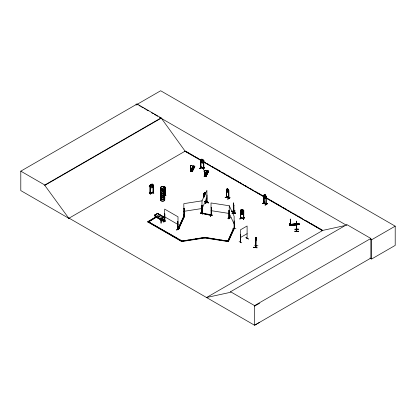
<?xml version="1.0" encoding="UTF-8"?>
<svg xmlns="http://www.w3.org/2000/svg" width="416" height="416" viewBox="0 0 416 416"><rect width="100%" height="100%" fill="white"/><g stroke="black" fill="none" stroke-linecap="round" stroke-linejoin="round"><path stroke-width="0.62" d="M233.459 210.948L233.392 211.463L233.48 202.977L233.345 203.564M233.74 213.065L233.709 205.369M233.87 205.353L233.87 213.028M290.248 224.344L290.555 225.004L290.664 220.672L290.321 219.112L290.321 224.333L290.082 224.068M289.869 224.084L290.332 224.208L290.087 224.11M290.482 225.009L290.592 220.683L290.248 219.123M290.16 224.099L289.983 224.292M290.269 219.128L290.321 224.333L290.248 224.011M256.266 245.482L255.362 247.53L255.429 239.533L255.346 239.84L255.611 237.957L255.502 247.567L255.741 237.921M255.471 247.125L255.596 247.374M256.1 245.762L256.292 237.9L255.876 237.328L256.292 237.9M204.168 196.716L204.162 193.445M226.595 189.535L226.616 197.288L226.507 196.81M233.444 204.225L233.532 203.398M266.027 196.487L266.016 204.235M192.005 170.966L192.26 167.258A1.18 0.92 27 0 0 192.26 165.896A1.18 0.92 27 0 0 190.658 165.625A1.18 0.92 27 0 0 190.658 166.988L190.892 170.737L192.254 170.94L192.384 170.56L192.384 171.064L190.689 170.773L190.689 170.274L190.819 170.695M205.748 175.739L206.003 172.032A1.18 0.92 27 0 0 206.003 170.669A1.18 0.92 27 0 0 204.407 170.399A1.18 0.92 27 0 0 204.407 171.756L204.641 175.505M150.322 185.588L150.238 193.336L150.264 185.614L149.958 185.666M153.062 185.136L153.338 185.12L153.286 192.811L149.921 193.367L149.921 185.598L150.296 185.536M200.533 160.129L200.876 160.124L185.11 151.174L161.101 117.874L137.093 104.016L20.8 171.158L20.8 190.596L68.848 218.338L69.118 218.176M240.703 210.371L240.755 218.145C239.205 217.636 244.176 217.62 243.786 218.572M202.582 214.183L201.614 212.082L202.004 213.158M202.238 213.049L202.119 212.706M257.161 247.64L253.682 247.406M253.677 247.437L253.724 247.166M257.119 247.889L253.713 247.317M233.366 203.892L233.48 203.018M200.361 212.93L203.783 213.465M233.329 211.281L233.797 212.982M233.522 211.411L233.464 203.554M233.927 213.226L233.506 211.271M289.879 224.333C289.432 222.446 290.082 227.339 289.791 223.886M191.547 170.409L191.256 170.778L191.407 170.373M191.402 170.622L191.339 170.274M204.906 175.334L205.202 175.089L205.176 175.412M205.062 175.484L205.156 175.042L205.124 175.536M256.324 245.601L255.538 247.525M239.143 241.561L241.712 242.814M165.157 194.667L164.835 195.016L165.116 187.174L165.194 194.927L165.23 187.236L164.128 186.259L163.02 186.524L163.244 187.179L163.764 186.56M202.254 213.049L202.093 212.732M233.6 205.421L233.444 204.76M154.357 215.181L154.445 215.691L160.779 219.31L163.956 217.615L163.956 217.017L157.622 213.398L154.388 215.134L164.772 221.338L164.284 221.619L155.953 217.048L164.284 221.858L164.772 221.577L163.103 220.615M160.867 215.446L164.044 217.318L160.867 219.211L154.388 215.545L156.816 213.938M161.777 188.75L161.101 188.698A2.2 1.269 0 0 1 162.042 188.396M163.816 187.372L164.096 187.304M163.816 187.273L163.961 187.164M163.758 187.294L164.096 187.242L163.743 187.33M161.179 218.93L161.06 223.288L160.935 218.93M160.623 218.941L164.055 217.157M296.686 229.497L296.551 229.013M296.551 225.394L296.514 221.042L296.551 231.338L296.551 230.828M206.201 173.009L206.986 173.02L206.248 173.04M206.211 173.066C206.768 171.922 207.246 173.914 206.211 172.988M203.564 160.722L203.476 168.407L203.476 160.633L203.85 160.706L203.845 168.48L200.912 167.627M233.48 206.617L233.641 207.324L233.288 204.76M264.836 194.834L264.571 196.258L265.112 197.044L265.387 196.191L264.862 194.818M161.143 220.574L161.621 219.128L161.226 220.672L163.379 219.43L161.59 219.196M229.46 213.689L229.46 218.296L228.888 217.807L229.294 218.301M229.258 218.14L228.951 218.119L228.925 210.397L228.925 218.093L229.226 218.145L229.258 205.764L211.021 202.951L211.047 215.348L211.338 215.384L211.364 207.605L211.021 207.626L211.333 207.672M229.471 218.317L229.419 217.854M234.172 220.761L234.281 228.644L234.088 228.358M296.686 231.312L296.514 221.582M241.888 209.586C242.928 209.934 243.095 211.936 243.209 212.94L242.46 213.569L241.712 213.465L240.952 212.638L240.952 211.723L241.899 209.565M241.888 210.808L241.524 212.337L242.268 212.909L242.648 211.952L242.268 210.86L241.878 210.829M153.275 192.54L152.906 192.8L153.208 192.447M255.611 241.618L256.183 239.07L255.611 241.618L255.351 239.829L255.918 237.292L255.658 240.713L255.486 240.417M254.561 245.216L257.962 245.799M255.554 247.25L256.214 245.596M163.051 186.586L164.143 186.28L165.194 187.257L164.819 187.247M184.194 215.764L183.836 215.821M202.067 212.914L201.994 213.195L202.192 212.909M240.344 211.65L241.498 210.564L242.663 210.725L243.807 212.118L242.663 213.164L241.498 213.002L240.396 211.604M241.498 209.342L242.663 209.503L243.209 210.808L243.209 211.723L242.46 212.347L241.712 212.243L240.952 211.416L241.509 209.321L242.674 209.482L243.812 210.876M243.776 213.304L242.658 214.406L241.493 214.25L240.344 212.872L240.36 210.387L241.509 209.321M241.509 210.621L241.888 211.635L242.648 211.266C242.304 209.472 245.138 213.148 242.658 213.106M241.519 214.198L242.658 214.406M240.781 216.908L239.959 219.008M239.985 219.055L240.765 217.022L239.975 218.894M240.401 217.745L243.776 218.275M240.755 218.145L240.401 218.026M243.807 210.792L243.766 218.561L243.495 218.54L243.438 210.735L243.807 210.792L242.648 209.529M241.53 209.357L240.349 210.408L240.406 218.098L243.838 218.483L243.474 218.525M244.254 217.391L243.422 219.518L244.234 217.376M244.26 217.511L243.474 219.508M191.173 170.596L191.438 170.492M205.015 175.136L204.948 175.432L205.27 175.193M202.108 205.312L202.103 213.262L201.802 213.33L202.03 200.814L206.908 190.299L206.82 202.873M205.275 202.348L208.738 202.81L205.312 202.28M202.259 212.748L201.724 213.044M210.366 216.242L211.448 214.136L210.382 216.226M211.442 214.136L210.532 216.226M211.364 215.176L210.99 215.332L211.016 214.968M211.068 214.968L211.39 215.015L210.99 215.051M229.258 210.444L228.925 210.397M228.857 218.946L229.731 216.965M150.363 194.293L149.245 192.364M150.368 194.173L149.412 192.192M183.305 215.051L184.085 217.069M227.495 196.3L225.118 197.668M262.423 203.518L265.049 202.01L262.548 203.45M265.023 202.129L262.527 203.57M163.332 222.18L165.698 220.688M178.24 228.4L184.075 215.831M178.641 228.831L184.74 215.691L184.075 215.587L177.975 228.732L178.641 229.076L184.74 215.691M206.908 197.995L202.03 208.51L183.825 211.338M148.595 221.858L181.922 240.859L182.099 241.483L204.859 237.962L205.036 237.338L227.802 241.098L223.376 240.412M233.454 228.909L227.62 241.483L233.719 228.098L234.385 228.202L228.285 241.587L204.859 237.962L205.036 237.338M228.285 241.587L234.385 228.202M164.549 221.53L164.814 221.681L164.668 213.788L164.596 221.556M164.793 221.666C165.298 221.4 164.242 221.047 164.793 221.385M177.653 228.821L178.027 228.904L177.658 228.888M190.892 170.737L190.658 166.988M192.244 171.735L190.398 171.371L190.689 170.274M192.26 167.258L192.239 167.3A1.18 0.92 27 0 0 192.239 165.937A1.18 0.92 27 0 0 190.637 165.667A1.18 0.92 27 0 0 190.637 167.029M191.225 169.728L190.31 171.428L191.095 169.822M192.093 171.657L194.808 166.202L193.112 165.916L191.864 168.464L193.56 168.756L191.864 168.366M191.24 169.785L190.284 171.408M192.052 168.194L193.133 166.072L191.859 168.802M191.027 170.425L191.547 170.513L191.027 170.425C190.429 171.512 192.119 171.798 191.547 170.513M191.968 168.823L193.58 166.208M192.005 168.828L193.445 166.072M191.256 170.778L191.391 170.576M191.277 170.518L191.381 170.336M191.916 169.39L193.31 166.738M192.239 171.74L194.808 166.296L191.656 171.647L194.392 166.348M191.766 171.6L194.48 166.244L194.719 166.405M191.875 171.678L194.303 166.91M194.808 166.202L192.02 171.709L191.656 171.647M204.62 175.547L204.407 171.756M204.396 176.254L204.433 175.048L204.292 176.01L205.722 176.249L205.858 175.874L205.988 176.509M205.982 172.068L206.003 172.032A1.18 0.92 27 0 0 205.982 170.711A1.18 0.92 27 0 0 204.386 170.44A1.18 0.92 27 0 0 204.386 171.798M204.292 176.01L204.568 175.068M204.287 176.228L204.88 174.606M205.884 172.598L207.579 172.89L205.884 172.598L205.608 173.139L207.303 173.524L205.608 173.238L206.861 170.685L208.556 170.976L205.748 176.483L205.395 176.41L208.333 171.158M205.925 172.479L206.861 170.685M204.142 176.145L204.968 174.496M204.75 175.245L205.291 175.282C205.062 177.268 205.806 174.819 204.75 175.245L204.75 176.082L204.776 175.198M205.603 173.576L206.97 170.929M205.634 173.581L207.189 170.841L205.66 174.158M205.717 173.597L207.189 170.841M205.587 174.086L207.173 170.898M205.4 176.415L207.054 173.243M207.563 172.177L208.244 171.075M208.556 170.976L205.852 176.374L204.038 176.192M208.666 171.215L205.967 176.514L208.692 171.205L206.768 170.893M206.476 198.588C207.215 200.236 205.613 203.086 206.466 202.134M204.766 201.453L206.502 202.452L206.336 202.207M226.382 196.882L226.59 196.992M266.089 196.466L266.256 204.355L263.749 202.925L263.718 195.218L264.581 194.464L265.429 194.953L266.235 196.669M264.124 202.732L263.864 202.582M164.85 194.745L164.908 195.01M165.1 194.865L164.788 194.948L165.147 194.865M165.157 194.948L164.819 194.943M201.058 166.79L199.763 168.714L201.068 166.66M200.871 160.155L200.845 167.903L200.876 160.124C199.477 160.467 203.174 157.612 201.058 160.259L201.058 161.174L201.796 162.042L202.53 162.188L203.252 161.606L202.738 159.333L203.84 160.794M203.819 161.975L202.727 163.015L201.594 162.791L200.486 161.33L201.609 162.765L202.738 162.994L203.856 161.996L203.85 160.706M199.768 168.698L201.089 166.66M203.819 168.21L200.616 167.476M204.443 167.32L203.481 169.442M203.341 169.4L204.464 167.461M161.59 219.227L163.431 219.352L161.179 220.927L161.075 220.626L163.368 219.419M161.637 219.279L161.273 218.655M163.28 219.31L161.091 220.865M200.814 213.158L201.037 212.784L212.165 215.02L211.942 215.634L200.814 213.158L211.942 215.394L212.165 215.02M200.814 213.398L201.037 212.784M240.646 241.94L240.526 242.273L240.635 234.499M240.412 242.206L240.438 229.84L247.099 225.992L247.104 238.482M206.892 202.394L206.96 202.582M202.181 213.21L202.228 205.327M154.357 215.504L155.87 214.588M164.466 189.41L165.194 188.458M164.502 189.446L165.23 188.458M289.864 225.342L289.962 225.68L299.343 224.578L299.244 224.193L289.869 225.363M289.895 224.193L289.931 225.54L299.317 224.453L298.355 224.505L298.002 223.402L298.953 223.288L299.307 224.39L289.936 225.555M290.805 224.416L298.953 223.288M298.995 223.621L289.593 224.666M152.906 192.598L149.921 193.014L152.906 192.52M149.921 193.294L153.322 192.806M184.2 215.831C183.321 215.462 184.486 216.268 183.898 216.091M202.03 212.919L201.724 213.122M201.755 213.231L201.994 213.195M289.739 224.156L289.77 224.151M149.958 186.888L151.055 187.938L152.204 187.746L153.327 186.316M205.223 175.271L204.932 175.552L205.109 175.23M204.438 195.718L203.882 194.584L203.882 193.362L204.745 192.608L204.318 194.542L204.87 195.588M203.944 197.226L203.908 193.346L204.755 192.65L205.587 193.097L204.714 192.624M228.55 190.736L228.842 198.567L226.366 197.142L226.361 189.441L227.167 188.677L228.015 189.166L228.899 190.809L228.571 190.653L228.587 198.453L228.675 190.679M229.258 205.764L234.135 216.278L234.135 228.649L234.161 228.155M161.169 188.755L161.72 188.755M164.044 217.428L160.779 219.097L154.388 215.545M192.514 168.121L193.133 168.085M193.185 168.277L192.504 168.267M193.118 168.407L193.232 168.106M190.414 171.319L190.876 171.506M191.979 171.694L192.114 171.101L191.979 171.48L190.549 171.236L190.419 170.81M204.355 176.238L204.584 176.28M294.944 224.12L295.292 224.016M211.016 215.249L211.37 215.285L210.99 215.332M248.409 238.94L245.965 237.604M248.42 239.07L245.913 237.63M178.001 229.169L177.684 229.112L177.772 221.354L177.824 229.05M179.364 228.566L176.738 229.949L179.239 228.358M176.738 229.949L179.26 228.493L176.774 229.949M137.093 104.016L137.093 104.374L160.675 90.761L395.2 226.164L395.2 245.404L371.618 259.017L369.933 258.04M20.8 171.158L44.808 185.016L161.101 117.874M259.646 322.338L254.556 325.239L69.087 218.161L68.812 218.317L44.808 185.375L161.101 118.232M68.812 218.317L185.38 151.018M156.203 216.533L155.132 217.074M155.137 217.428L155.033 217.136L156.13 216.507L156.234 216.804L155.137 217.438L156.234 216.804M183.186 240.9L181.433 241.379L147.623 221.858L156.442 216.528L155.953 217.048M148.179 221.536L154.289 218.01M203.882 193.362L204.032 197.179M203.908 194.568L204.464 195.702M227.167 188.677L226.741 190.606L227.838 191.968L228.379 191.552L228.379 190.637L227.999 189.186L227.141 188.692M226.304 189.431C225.878 190.715 227.62 194.163 228.79 192.078M226.33 189.457L226.554 189.582M206.138 202.145L204.766 201.25M205.223 203.05L207.73 201.62M205.348 203.263L207.844 201.817L205.244 203.2M228.649 198.156L226.346 197.153L226.34 196.846M228.899 190.809L228.925 198.52L228.587 198.453M227.635 199.103L230.147 197.673L227.76 199.321M147.623 221.619L181.433 241.14L204.682 237.338L204.859 237.718L228.285 241.342M264.555 194.48L265.413 194.974C265.996 196.076 267.02 197.964 265.398 198.63L264.566 198.115L263.718 196.44M264.592 194.501L264.155 196.394L265.252 197.756L265.793 197.34L265.429 194.953M263.78 195.234L264.092 195.312L263.869 195.182M264.035 202.873L266.256 204.079M266.23 204.064L266.219 204.36M265.049 204.896C272.854 200.58 259.839 208.052 267.566 203.476M265.19 205.13L267.571 203.596M240.438 237.536L247.099 233.688M206.274 297.679L322.842 230.376L344.318 225.706M206.544 297.518L230.552 292.297L230.552 291.741L346.845 224.598L370.854 238.456L370.854 258.097L254.556 325.239L254.556 305.599L370.854 238.456M346.845 225.155L346.575 225.316L159.427 117.265M370.505 239.132L371.618 239.777L395.2 226.164M254.556 306.16L259.646 303.259M200.538 167.471L203.887 168.412M205.078 175.568L205.031 175.204M161.283 188.822L161.668 188.796M240.443 217.734L240.448 218.026M156.811 216.46L155.022 217.09M203.798 168.475L200.502 167.83L200.574 160.061M153.306 192.821L153.249 185.047M183.856 215.722L183.903 216.102L183.825 203.642L202.03 200.829M149.947 192.988L149.947 193.268M240.536 242.263L240.547 234.452M164.84 194.636L165.116 194.589M166.031 195.78L164.83 194.423M193.034 168.36L192.566 168.319M193.024 166.119L194.808 166.301M193.352 166.176L193.112 165.916M226.429 197.075L228.888 198.484M228.649 198.078L228.935 198.229L226.704 197.038M206.268 202.306L206.253 198.458M263.843 202.862L266.063 203.866M152.204 184.085L151.044 184.257C145.902 191.49 153.218 179.629 150.514 186.514L151.263 187.117L152.006 186.992L152.74 186.144L152.194 184.064L153.338 185.12M151.809 184.34L151.44 184.402L151.076 185.505L151.44 186.456L152.188 185.858L151.798 184.319M152.974 185.193L153.286 185.115L152.178 184.101M153 191.745L153.837 193.726M184.132 208.27L183.825 208.322L184.163 208.338L184.137 216.06L184.163 208.338M201.724 205.551L202.067 205.572L201.724 205.551L201.765 213.335L201.76 205.618M227.552 218.265L230.963 217.719M232.513 228.94L235.914 228.363M184.449 240.708L186.347 240.412M187.611 240.219L188.874 240.022M190.138 239.829L191.407 239.632M192.67 239.434L193.934 239.242M195.198 239.044L199.623 238.358M200.886 238.165L202.155 237.968M203.419 237.775L204.682 237.578L204.859 237.962M181.922 240.859L182.099 241.244L204.859 237.718M289.583 223.99C291.959 223.943 288.657 223.6 289.661 224.864M294.616 223.896L295.568 223.688L295.922 224.786L295.568 223.688M296.416 223.59L297.367 223.475C298.771 225.056 295.922 224.91 296.416 223.688M299.042 223.761L298.953 223.392L289.572 224.494L289.936 225.493M290.264 224.661L298.402 223.725M290.29 224.786L298.428 223.85L289.905 224.91M289.936 224.988L290.857 224.801L290.888 225.378L290.534 223.881M295.922 224.687L294.97 224.9L294.616 223.798M150.004 193.378L149.921 193.086M233.282 203.528L233.314 211.286L233.792 213.242L233.709 205.249M233.496 203.398L233.912 205.535M231.639 211.318L235.149 210.943L231.644 211.208M232.107 213.231L235.612 212.982L232.107 213.257M232.107 213.392L235.638 213.231L232.133 213.502M164.642 221.468L164.928 221.619M226.455 197.09L226.455 189.394M206.414 202.223L204.682 201.302M263.988 202.779L263.754 202.634L263.999 203.076L264.092 196.596M263.869 202.878L266.318 204.282M263.988 203.06L264.009 195.364M152.989 192.868L152.968 185.089M298.381 229.174L294.845 229.294L298.381 229.133M294.845 229.185L298.381 229.242M298.381 231.338L294.845 231.312L298.381 231.421M161.444 188.526L161.741 188.599M227.599 196.342L225.134 197.662M255.83 237.702L255.705 239.97L255.611 239.715M255.616 241.576L255.393 241.036M240.406 210.402L240.75 210.387M211.021 210.647L229.232 213.465L234.135 223.974M234.385 228.441L233.719 228.098M205.036 237.578L206.305 237.775M207.568 237.968L208.832 238.165M210.096 238.358L211.359 238.555M212.623 238.753L214.521 239.044M215.784 239.242L217.053 239.434M218.317 239.632L219.58 239.829M220.844 240.022L222.108 240.219M204.568 175.469L205.769 175.698M201.661 212.217L202.571 214.053M201.594 159.13L202.738 159.333M203.481 160.732L203.809 160.774M200.564 167.846L200.871 167.528M201.037 213.023L205.982 214.016M207.22 214.266L212.165 215.259M295.396 223.948L295.641 224.312L294.975 224.312M228.93 218.104L229.299 218.078M177.871 229.226L177.824 228.769M228.774 198.546L228.602 198.167M165.147 194.584L165.069 194.86M137.093 104.374L138.211 105.019M139.329 105.664L140.447 106.309M141.56 106.954L143.234 107.921M144.352 108.566L145.47 109.21M146.588 109.855L148.262 110.822M151.611 112.757L153.286 113.724M154.404 114.369L157.752 116.298M186.503 151.663L190.429 153.93M191.552 154.58L193.237 155.553M194.355 156.198L195.478 156.848M196.602 157.492L198.286 158.465M199.41 159.115L200.528 159.765M204.459 162.032L205.577 162.677M207.262 163.649L208.385 164.299M209.508 164.944L210.626 165.594M212.311 166.566L213.434 167.211M214.557 167.861L220.73 171.423M222.409 172.396L225.779 174.34M226.897 174.985L230.828 177.252M231.946 177.902L233.631 178.875M234.754 179.52L235.877 180.17M237 180.82L238.68 181.787M239.803 182.437L240.926 183.087M242.606 184.054L243.729 184.704M244.852 185.354L246.537 186.326M247.66 186.971L248.778 187.621M249.902 188.266L251.586 189.238M252.71 189.888L253.828 190.533M255.512 191.506L256.636 192.156M257.759 192.8L261.685 195.068M262.808 195.718L263.926 196.368M266.172 197.662L268.98 199.28M270.098 199.93L274.03 202.197M275.148 202.842L279.079 205.114M280.197 205.759L281.882 206.731M283.005 207.381L284.128 208.026M285.251 208.676L286.931 209.648M288.054 210.293L289.177 210.943M290.857 211.916L291.98 212.56M293.103 213.21L294.226 213.855M295.911 214.828L297.029 215.478M298.152 216.122L302.078 218.395M306.01 220.662L309.374 222.602M310.497 223.252L317.231 227.136M318.349 227.786L322.28 230.053M203.622 161.866L264.217 196.846M265.902 197.818L322.566 230.537M184.74 151.122L199.94 159.9M203.882 162.172L263.546 196.622M265.798 197.922L322.65 230.745M204.682 201.5L206.388 202.488M164.668 216.809L177.996 224.505M157.778 213.663L160.352 215.15M159.323 214.661L160.352 215.254M161.382 215.852L164.013 217.376M160.883 219.331L161.996 219.976M149.152 222.18L177.476 238.534M178.589 239.174L181.922 241.098M230.552 291.741L254.556 305.599M177.996 229.154L177.996 216.809L164.668 209.113L164.705 221.494M193.196 168.132L192.754 167.939L192.468 168.293M295.62 224.141C294.424 223.46 295.053 225.139 295.656 224.115M263.78 202.94L263.744 195.203M206.164 202.368L206.164 198.51M243.469 218.234L243.537 218.442M161.205 218.774L161.652 219.268M240.349 212.852L241.509 214.219M202.706 159.38L203.804 160.8M164.128 186.259L164.653 188.302M164.044 217.209L157.622 213.502L154.357 215.285M227.973 189.202L228.79 190.876M183.851 216.58L183.336 214.911M205 195.031C204.61 194.709 204.568 192.608 205.27 193.138L205.551 194.34M290.56 224.359L290.857 225.202M290.295 224.125L290.555 225.004M289.702 223.896L289.884 224.141M289.905 225.311L289.609 224.068M233.438 202.982L233.574 206.419L233.366 204.807M233.324 203.616L233.402 204.043M235.638 213.236L235.612 212.966M233.714 205.286L233.792 205.546L233.6 203.663L233.6 207.324M233.548 203.622L233.6 204.885M371.618 239.777L371.618 259.017M255.367 247.224L255.367 247.504M240.661 210.361L240.677 218.156M229.377 210.423L229.351 218.338M226.678 190.809L226.616 197.288M211.364 207.605L211.364 215.374M208.686 202.92L205.265 202.405M207.028 194.995L207.054 202.717M206.388 198.64L206.336 202.488M205.998 175.713L206.133 175.334L206.133 175.833L204.433 175.547L204.433 175.048M204.256 194.74L204.256 196.664M200.486 160.108L200.476 161.351M177.772 221.354L177.772 229.05M164.892 213.918L164.835 221.681M162.531 218.436L162.531 218.119L155.87 214.484M160.867 215.55L160.867 215.233L157.534 217.157L157.534 217.474M136.152 103.943L136.152 105.217M44.808 185.016L44.808 185.375M164.549 191.334A2.236 1.29 0 0 1 162.614 193.268A2.236 1.29 0 0 1 160.675 191.334M164.518 191.464A2.2 1.269 0 0 1 162.614 193.372A2.2 1.269 0 0 1 160.706 191.464M164.512 193.128A2.189 1.264 0 0 1 162.614 195.026A2.189 1.264 0 0 1 160.716 193.128M164.528 193.242A2.21 1.274 0 0 1 162.614 195.156A2.21 1.274 0 0 1 160.701 193.242M164.549 189.207A2.236 1.29 0 0 1 162.614 191.147A2.236 1.29 0 0 1 160.675 189.207M161.034 188.942A2.236 1.29 0 0 1 162.032 188.609M164.518 191.11A2.2 1.269 0 0 1 162.614 193.014A2.2 1.269 0 0 1 160.706 191.11M164.523 189.342A2.205 1.274 0 0 1 162.614 191.251A2.205 1.274 0 0 1 160.701 189.342M161.054 189.077A2.205 1.274 0 0 1 162.042 188.75M164.549 191.225A2.236 1.29 0 0 1 162.614 193.159A2.236 1.29 0 0 1 160.675 191.225M164.549 189.098A2.236 1.29 0 0 1 162.614 191.038A2.236 1.29 0 0 1 160.675 189.098M161.034 188.833A2.236 1.29 0 0 1 162.032 188.5M164.518 188.989A2.2 1.269 0 0 1 162.614 190.892A2.2 1.269 0 0 1 160.706 188.989M164.549 197.387A2.236 1.29 0 0 1 162.614 199.321A2.236 1.29 0 0 1 160.675 197.387M164.518 197.517A2.2 1.269 0 0 1 162.614 199.425A2.2 1.269 0 0 1 160.706 197.517M164.512 199.181A2.189 1.264 0 0 1 162.614 201.079A2.189 1.264 0 0 1 160.716 199.181M164.512 193.445A2.194 1.269 0 0 1 162.614 195.348A2.194 1.269 0 0 1 160.711 193.445M164.528 199.295A2.21 1.274 0 0 1 162.614 201.209A2.21 1.274 0 0 1 160.701 199.295M164.528 193.326A2.21 1.274 0 0 1 162.614 195.239A2.21 1.274 0 0 1 160.701 193.326M164.549 195.26A2.236 1.29 0 0 1 162.614 197.2A2.236 1.29 0 0 1 160.675 195.26M164.518 197.163A2.2 1.269 0 0 1 162.614 199.066A2.2 1.269 0 0 1 160.706 197.163M164.523 195.395A2.205 1.274 0 0 1 162.614 197.304A2.205 1.274 0 0 1 160.701 195.395M164.549 197.278A2.236 1.29 0 0 1 162.614 199.212A2.236 1.29 0 0 1 160.675 197.278M164.549 195.151A2.236 1.29 0 0 1 162.614 197.09A2.236 1.29 0 0 1 160.675 195.151M164.518 195.042A2.2 1.269 0 0 1 162.614 196.945A2.2 1.269 0 0 1 160.706 195.042M241.218 211.38L241.826 212.384L241.192 213.247L242.018 212.581L242.845 213.476L242.221 212.43L242.819 211.598L242.034 212.228L241.218 211.38M227.422 189.046L227.157 190.471L227.692 191.251L227.973 190.403L227.448 189.03M201.973 159.396L201.614 160.904L202.337 161.517L202.712 160.581L202.348 159.448L201.984 159.375M156.442 217.09L148.112 222.139L156.442 217.09M298.381 231.202L294.845 231.176L294.845 231.452L298.381 231.442L298.381 231.176M194.537 166.743L192.842 166.452L194.537 166.743M194.355 167.102L192.655 166.811L194.355 167.102M194.08 167.638L192.384 167.352L194.08 167.638M193.835 168.116L192.14 167.83L193.835 168.116M208.281 171.512L206.586 171.226L208.281 171.512M208.099 171.87L206.404 171.584L208.099 171.87M207.823 172.411L206.128 172.12L207.823 172.411M162.271 220.054L162.271 220.054M161.512 188.942A2.205 1.274 0 0 0 164.819 187.84A2.205 1.274 0 0 0 161.512 186.737A2.205 1.274 0 0 0 161.512 188.942M161.517 189.124A2.194 1.269 0 0 0 164.809 188.027A2.194 1.269 0 0 0 161.517 186.93A2.194 1.269 0 0 0 161.517 189.124M161.507 189.015A2.21 1.274 0 0 0 164.819 187.912A2.21 1.274 0 0 0 161.507 186.81A2.21 1.274 0 0 0 161.507 189.015"/></g></svg>
